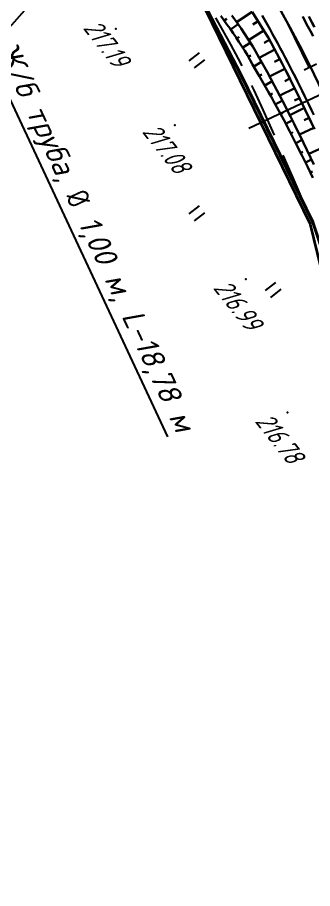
# Model space of a CAD drawing. Header units: millimetres. Extents: x -698 to 8131, y -704 to 4503.
# Drawn here: x 2418.5 to 2472.6, y 3071.4 to 3230.8 of the extents above; entities that cross this region are included whole.
import ezdxf
from ezdxf import colors
from ezdxf.entities.mleader import LeaderData, LeaderLine
from ezdxf.math import Vec2, Vec3

# ---------------------------------------------------------------- set-up
doc = ezdxf.new("R2010")
doc.units = ezdxf.units.MM
doc.linetypes.add('CONTI', pattern=[0])
for name, color, linetype, lineweight in [('10', 1, 'Continuous', 35), ('КОПИЯ_ОСЬ_13_ОТКОСЫ', 7, 'Continuous', 30), ('ОСЬ_ВЕРХ_ПОКРЫТИЯ_ГРАНИЦЫ_ПОЛОС', 7, 'Continuous', 30), ('ОСЬ_ВЕРХ_ПОКРЫТИЯ_ОСЬ', 1, 'Continuous', 30)]:
    doc.layers.add(name, color=color, linetype=linetype, lineweight=lineweight)
for name, color, linetype in [('_Ростелеком', 6, 'Continuous'), ('PI_OTDEFAULT', 172, 'CONTI'), ('PI_TTDEFAULT', 5, 'CONTI'), ('SIT_LDEFAULT', 7, 'CONTI'), ('ZAPSKDEFAULT', 7, 'CONTI'), ('Выноски', 250, 'Continuous'), ('ОСЬ_ВЕРХ_ПОКРЫТИЯ_ПИКЕТЫ', 1, 'Continuous'), ('разметка', 7, 'Continuous')]:
    doc.layers.add(name, color=color, linetype=linetype)
doc.styles.add('eskd', font='isocpeui.ttf', dxfattribs={"width": 1.2})
doc.styles.add('STYLE1', font='isocpeui.ttf', dxfattribs={"width": 0.9})
doc.styles.add('ГОСТ', font='isocpeui.ttf', dxfattribs={"height": 4})
doc.linetypes.add('кабель_связи_проект.', pattern='A,10,-1,["/",STYLE1,S=3,R=0,X=0,Y=-1.5],-4.1', length=15.1)

# ---------------------------------------------------------------- blocks, each defined once
blk = doc.blocks.new('BL_2011')
at = {"color": 0}
for p, q in [((0, 0), (0, 2.4)), ((1.6, 0), (1.6, 2.4))]:
    blk.add_line(p, q, dxfattribs=at)

msp = doc.modelspace()

# ---------------------------------------------------------------- linework, layer by layer
at = {"linetype": 'Continuous'}
msp.add_lwpolyline([(2460.88, 3210.54), (2492.92, 3225.62)], dxfattribs=at)
at = {"layer": '10'}
msp.add_lwpolyline([(2700.54, 2872.25), (2645.98, 2933.87), (2603.84, 2982.23), (2584.73, 3006.65), (2575.9, 3017.94), (2574.84, 3019.51), (2545.45, 3062.98), (2518.98, 3099.94), (2500.35, 3115), (2486.13, 3135.93), (2472.17, 3192.89), (2452.9, 3232.37), (2449.49, 3239.37), (2421.5, 3277.62), (2391.93, 3307.41), (2338.39, 3338.18), (2299.07, 3355.29), (2224.74, 3370.8), (2162.78, 3383.77), (2086.08, 3399.1)], dxfattribs=at)
at = {"layer": '_Ростелеком', "linetype": 'кабель_связи_проект.', "lineweight": 40, "ltscale": 0.25}
msp.add_lwpolyline([(2116.88, 3393.62), (2299.36, 3355.85), (2338.77, 3338.66), (2391.92, 3307.42), (2421.5, 3277.62), (2449.49, 3239.37), (2449.49, 3239.37), (2459.48, 3220.23), (2472.62, 3193.32), (2491.02, 3138.52), (2518.98, 3099.94), (2545.45, 3062.98), (2564.44, 3034.9), (2576.39, 3018.52), (2615.36, 2969.79), (2659.47, 2919.35), (2688.57, 2886.45), (2711.71, 2861.19)], dxfattribs=at)
at = {"layer": 'PI_TTDEFAULT', "color": 5}
for p in [(2436.47, 3228.69, 217.19), (2447.32, 3211.07, 217.08), (2460.34, 3182.9, 216.99), (2467.99, 3158.5, 216.78)]:
    msp.add_point(p, dxfattribs=at)
at = {"layer": 'SIT_LDEFAULT', "color": 7}
for p, q in [((2454.76, 3230.71), (2456.05, 3228.49)), ((2467.84, 3230.02), (2467.49, 3230.7)), ((2469.27, 3227.18), (2467.83, 3230.02)), ((2456.05, 3228.49), (2457.52, 3225.86)), ((2470.67, 3224.33), (2469.27, 3227.18)), ((2457.52, 3225.86), (2458.95, 3223.2)), ((2471.91, 3221.72), (2470.67, 3224.33)), ((2458.95, 3223.2), (2459.59, 3221.95)), ((2461.36, 3218.36), (2461.78, 3217.48)), ((2461.77, 3217.48), (2463.43, 3213.91)), ((2463.43, 3213.91), (2465.22, 3209.94)), ((2465.22, 3209.94), (2465.52, 3209.26)), ((2467.13, 3205.61), (2468.94, 3201.43)), ((2468.94, 3201.43), (2470.75, 3197.19)), ((2470.74, 3197.19), (2471.07, 3196.41))]:
    msp.add_line(p, q, dxfattribs=at)
at = {"layer": 'КОПИЯ_ОСЬ_13_ОТКОСЫ'}
for points in [[(2455.74, 3231.11), (2456.87, 3229.53), (2457.44, 3228.75), (2457.99, 3227.95), (2458.53, 3227.14), (2459.07, 3226.34), (2460.12, 3224.71), (2460.61, 3223.87), (2461.56, 3222.19), (2462.78, 3220.1), (2463.27, 3219.26), (2463.75, 3218.42), (2464.46, 3217.15), (2464.94, 3216.31), (2465.41, 3215.46), (2467.26, 3212.05), (2468.39, 3209.9), (2469.06, 3208.61), (2469.51, 3207.75), (2470.6, 3205.58), (2471.26, 3204.27), (2471.69, 3203.4), (2472.62, 3201.47)], [(2456.37, 3230.23), (2456.83, 3230.56)], [(2457.77, 3231.16), (2458.89, 3229.56), (2459.44, 3228.75), (2459.99, 3227.95), (2461.58, 3225.49), (2462.07, 3224.65), (2462.79, 3223.38), (2463.51, 3222.11), (2464.21, 3220.83), (2464.92, 3219.55), (2465.52, 3218.43), (2467.04, 3215.55), (2468.54, 3212.65), (2469.19, 3211.34), (2470.91, 3207.84), (2472.79, 3203.87)], [(2461.5, 3231.8), (2458.62, 3229.94)], [(2461.47, 3231.85), (2462.92, 3229.56), (2463.71, 3228.31), (2464.48, 3227.05), (2464.96, 3226.18), (2467.03, 3222.27), (2468.16, 3220.08), (2469.27, 3217.89), (2471.22, 3213.9), (2472.89, 3210.34)], [(2471.86, 3231), (2472.91, 3229.03)], [(2457.54, 3228.61), (2458.9, 3229.55)], [(2462.58, 3230.11), (2461.61, 3229.5)], [(2458.66, 3226.95), (2459.12, 3227.26)], [(2463.64, 3228.42), (2460.83, 3226.66)], [(2459.75, 3225.28), (2461.14, 3226.17)], [(2464.67, 3226.7), (2463.7, 3226.17)], [(2465.62, 3224.94), (2462.76, 3223.42)], [(2460.78, 3223.56), (2461.27, 3223.84)], [(2461.77, 3221.83), (2463.2, 3222.66)], [(2466.55, 3223.17), (2465.6, 3222.67)], [(2467.48, 3221.4), (2464.69, 3219.96)], [(2462.78, 3220.1), (2463.26, 3220.38)], [(2468.4, 3219.62), (2467.46, 3219.15)], [(2463.78, 3218.36), (2465.14, 3219.13)], [(2469.29, 3217.84), (2466.55, 3216.49)], [(2464.76, 3216.62), (2465.21, 3216.88)], [(2470.17, 3216.04), (2469.26, 3215.59)], [(2465.73, 3214.87), (2467.03, 3215.58)], [(2466.68, 3213.11), (2467.11, 3213.35)], [(2471.05, 3214.24), (2468.39, 3212.94)], [(2467.63, 3211.35), (2468.86, 3212)], [(2471.91, 3212.43), (2471.01, 3212.01)], [(2468.56, 3209.58), (2468.97, 3209.8)], [(2472.76, 3210.62), (2470.15, 3209.4)], [(2469.48, 3207.81), (2470.64, 3208.4)], [(2474.41, 3206.98), (2471.86, 3205.83)], [(2470.38, 3206.02), (2470.77, 3206.22)], [(2471.28, 3204.23), (2472.37, 3204.77)], [(2472.15, 3202.43), (2472.52, 3202.61)]]:
    msp.add_lwpolyline(points, dxfattribs=at)
at = {"layer": 'ОСЬ_ВЕРХ_ПОКРЫТИЯ_ГРАНИЦЫ_ПОЛОС', "linetype": 'Continuous', "lineweight": 30}
for points in [[(2472.77, 3212.95), (2472.36, 3213.84), (2471.93, 3214.72), (2471.51, 3215.6), (2471.08, 3216.48), (2470.65, 3217.35), (2470.22, 3218.23), (2469.78, 3219.1), (2469.34, 3219.98), (2468.89, 3220.85), (2468.45, 3221.72), (2468, 3222.58), (2467.55, 3223.45), (2467.09, 3224.32), (2466.63, 3225.18), (2466.17, 3226.04), (2465.7, 3226.9), (2465.24, 3227.76), (2464.77, 3228.61), (2464.29, 3229.47), (2463.82, 3230.32), (2463.34, 3231.17)], [(2472.7, 3210.76), (2472.28, 3211.64), (2471.87, 3212.53), (2471.45, 3213.41), (2471.03, 3214.28), (2470.61, 3215.16), (2470.18, 3216.04), (2469.75, 3216.91), (2469.32, 3217.78), (2468.88, 3218.66), (2468.45, 3219.52), (2468, 3220.39), (2467.56, 3221.26), (2467.11, 3222.12), (2466.66, 3222.99), (2466.21, 3223.85), (2465.75, 3224.71), (2465.29, 3225.57), (2464.83, 3226.42), (2464.48, 3227.05)]]:
    msp.add_lwpolyline(points, dxfattribs=at)
at = {"layer": 'ОСЬ_ВЕРХ_ПОКРЫТИЯ_ГРАНИЦЫ_ПОЛОС', "linetype": 'Continuous'}
for points in [[(2472.64, 3227.38), (2472.17, 3228.27), (2471.7, 3229.17), (2471.23, 3230.06), (2470.75, 3230.95)], [(2471.86, 3231), (2472.33, 3230.12), (2472.8, 3229.23)]]:
    msp.add_lwpolyline(points, dxfattribs=at)
at = {"layer": 'ОСЬ_ВЕРХ_ПОКРЫТИЯ_ОСЬ'}
msp.add_lwpolyline([(2319.65, 3359.06, -0.226024), (2487.02, 3185.88)], format="xyb", dxfattribs=at)
at = {"layer": 'ОСЬ_ВЕРХ_ПОКРЫТИЯ_ПИКЕТЫ'}
msp.add_line((2471.03, 3221.18), (2473.26, 3222.3), dxfattribs=at)
at = {"layer": 'разметка', "lineweight": 30, "ltscale": 7}
msp.add_lwpolyline([(2232.56, 3381.37), (2232.67, 3381.35, -0.007451), (2273.21, 3372.81, -0.030671), (2319.65, 3359.06, -0.226024), (2487.02, 3185.88, -0.226024)], format="xyb", dxfattribs=at)

# ---------------------------------------------------------------- block references
at = {"layer": 'ZAPSKDEFAULT', "color": 7, "rotation": 307.9999999999999}
for p in [(2449.93, 3222.83), (2449.93, 3194.83), (2463.93, 3180.83)]:
    msp.add_blockref('BL_2011', p, dxfattribs=at)

# ---------------------------------------------------------------- texts
at = {"layer": 'PI_OTDEFAULT', "color": 172, "style": 'eskd', "oblique": 10, "width": 0.8}
for s, p in [('217.19', (2430.35, 3228.87)), ('217.08', (2441.2, 3209.86)), ('216.99', (2454.21, 3181.29)), ('216.78', (2461.87, 3156.88))]:
    msp.add_text(s, height=3.5, rotation=308, dxfattribs=at).set_placement(p)

# ---------------------------------------------------------------- leaders
at = {"layer": 'Выноски', "linetype": 'Continuous'}
ml = msp.add_multileader_mtext('Standard', dxfattribs=at)
ml.set_content('Ж/б труба, {\\Fgost|c204;%%C} 1,00 м, L-18,78 м', color=256, style='ГОСТ')
ml.set_leader_properties()
ml.build(insert=Vec2(0, 0))
ml.multileader.update_dxf_attribs({"text_left_attachment_type": 5, "text_right_attachment_type": 5, "dogleg_length": 0, "arrow_head_size": 0.18})
ctx = ml.context
ctx.base_point, ctx.arrow_head_size, ctx.landing_gap_size, ctx.plane_origin, ctx.plane_x_axis, ctx.plane_y_axis = Vec3(2413, 3224.47), 0.18, 0, Vec3(2386.82, 3149.96), Vec3(0.42406, -0.905634), Vec3(0.905634, 0.42406)
ctx.left_attachment, ctx.right_attachment = 5, 5
notes = []
notes.append((ctx, [(1, (1, 1, 0), (2413, 3224.47), (1, 0), 0, [(0, [(2447.03, 3262.83)], 0, [])])]))
ctx.mtext.insert, ctx.mtext.text_direction, ctx.mtext.rotation, ctx.mtext.flow_direction = Vec3(2418.15, 3226.88), Vec3(0.42406, -0.905634), 5.150312, 5
for ctx, leaders in notes:
    for number, flags, end, landing, length, lines in leaders:
        leader = LeaderData()
        leader.index, (leader.has_last_leader_line, leader.has_dogleg_vector, leader.attachment_direction) = number, flags
        leader.last_leader_point, leader.dogleg_vector, leader.dogleg_length = Vec3(end), Vec3(landing), length
        for number, points, colour, breaks in lines:
            line = LeaderLine()
            line.index, line.vertices, line.color, line.breaks = number, Vec3.list(points), colors.encode_raw_color(colour), breaks
            leader.lines.append(line)
        ctx.leaders.append(leader)

doc.saveas('drawing.dxf')
